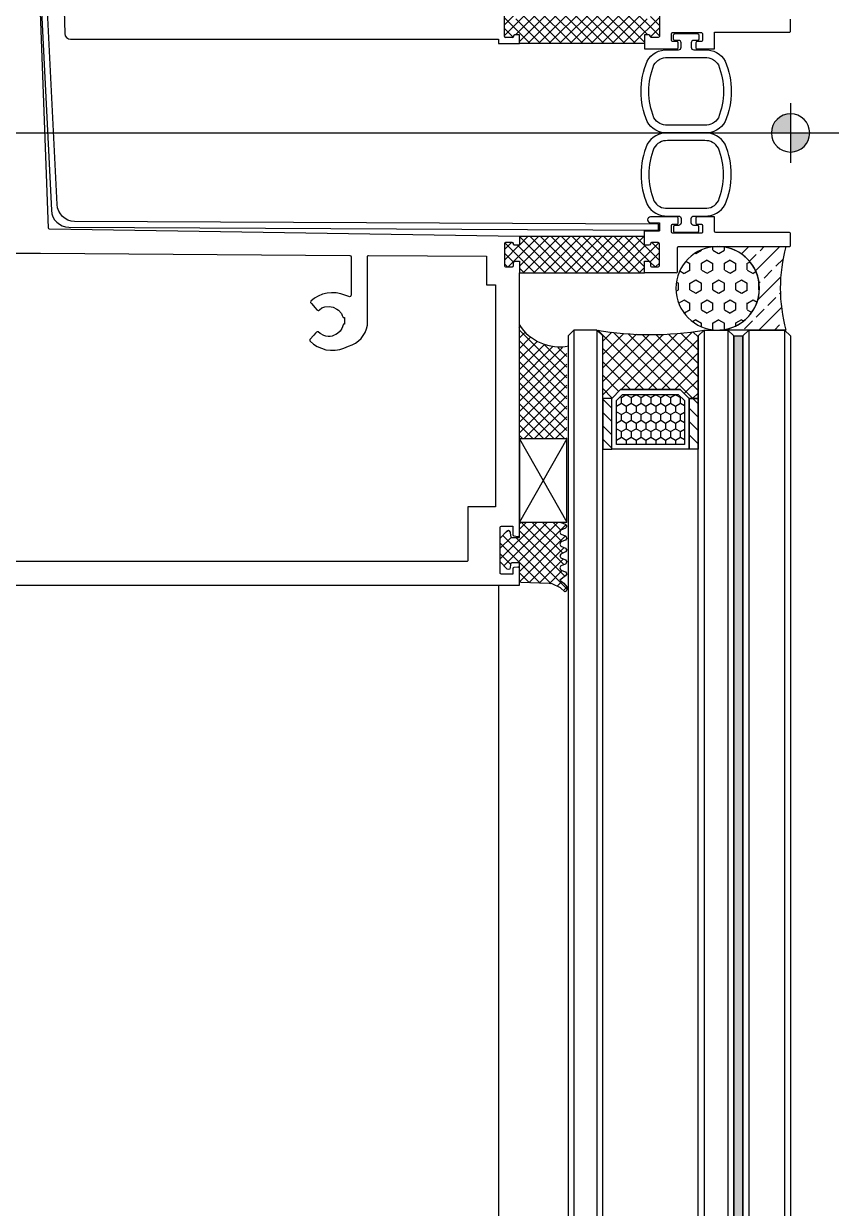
# Model space of a CAD drawing. Header units: millimetres. Extents: x 19684 to 58158, y -7929 to 13062.
# Drawn here: x 54948.5 to 55084.1, y 4698.8 to 4897.6 of the extents above; entities that cross this region are included whole.
import ezdxf

# ---------------------------------------------------------------- set-up
doc = ezdxf.new("R2010")
doc.units = ezdxf.units.MM
for name, color, linetype in [('01', 1, 'Continuous'), ('F-Alum', 4, 'Continuous'), ('F-dim', 1, 'Continuous'), ('F-Glass', 5, 'Continuous'), ('F-Misc', 1, 'Continuous'), ('F-seslants', 8, 'Continuous'), ('F-text', 7, 'Continuous'), ('F_MISC', 8, 'Continuous'), ('FIXINGS BOLTS', 1, 'Continuous'), ('GLAZING', 8, 'Continuous'), ('HAT', 155, 'Continuous'), ('PJ', 4, 'Continuous'), ('TC', 4, 'Continuous')]:
    doc.layers.add(name, color=color, linetype=linetype)

# ---------------------------------------------------------------- blocks, each defined once
blk = doc.blocks.new('*U11')
at = {"layer": 'HAT'}
h = blk.add_hatch(dxfattribs=at)
h.set_pattern_fill('ANSI33', color=256, scale=1.166666628937485)
h.set_pattern_definition([(45, (-100240.1432341858, -27818.98356637354), (-2.619241283940741, 2.619241283940741), []), (45, (-100237.5239917706, -27818.98356637354), (-2.619241283940741, 2.619241283940741), [1.852083273438259, -0.9260416367191295])])
edge = h.paths.add_edge_path()
edge.add_arc((6.999999773624912, 25.8588414987122), 26.7895442381215, 254.8530260690202, 285.14697393097975, ccw=False)
edge.add_line((0, 5.921188124257726e-16), (0, -11.07580181467913))
edge.add_arc((6.999999773624912, -11.44017964177985), 7.009477015557685, 2.979783772836811, 177.0202162271633, ccw=False)
edge.add_line((13.99999954724982, -11.07580181467913), (13.99999954724982, 0))
h = blk.add_hatch(dxfattribs=at)
h.set_pattern_fill('HEX', color=256, scale=1.166666628937485)
h.set_pattern_definition([(0, (-100240.1432341858, -27818.98356637354), (0, 1.924740937755226), [1.111249964062955, -2.222499928125909]), (120, (-100240.1432341858, -27818.98356637354), (-1.666874547799909, -0.9623704688776129), [1.111249964062954, -2.222499928125907]), (59.99999999999999, (-100239.0319842218, -27818.98356637354), (-1.666874547799909, 0.9623704688776135), [1.111249964062955, -2.222499928125909])])
edge = h.paths.add_edge_path()
edge.add_arc((6.999999773624912, -11.44017964177985), 7.009477015557685, 0, 360)
at = {"layer": '01'}
blk.add_lwpolyline([(13.99999954724982, 5.921188124257726e-16, -0.1329575385010826), (0, 5.921188124257726e-16), (0, -11.07580181467913, -0.9492999147649731), (13.99999954724982, -11.07580181467913)], format="xyb", close=True, dxfattribs=at)
blk.add_circle((6.999999773624912, -11.44017964177985), 7.009477015557685, dxfattribs=at)
blk = doc.blocks.new('A$C714F5CF6')
at = {"ltscale": 0.5}
h = blk.add_hatch(color=7, dxfattribs=at)
edge = h.paths.add_edge_path()
edge.add_line((0, 3.21222950972151), (0, 0))
edge.add_line((0, 0), (3.212229509372264, 0))
edge.add_ellipse((0, 0), major_axis=(-2.271389268935526, 2.271389268935526), ratio=0.9999999999934978, start_angle=225.0000000001863, end_angle=314.9999999998137)
edge = h.paths.add_edge_path()
edge.add_line((0, 0), (-3.212229509372264, 0))
edge.add_ellipse((0, 0), major_axis=(-2.271389268935526, 2.271389268935526), ratio=0.9999999999934978, start_angle=45.00000000018628, end_angle=134.9999999998137)
edge.add_line((0, -3.21222950972151), (0, 0))
at = {"color": 7, "ltscale": 0.5}
for p, q in [((0, 5.012234860099852), (0, -5.012234860099852)), ((5.012234859634191, 0), (-5.012234859634191, 0))]:
    blk.add_line(p, q, dxfattribs=at)
blk.add_circle((0, 0), 3.212229509400538, dxfattribs=at)
blk = doc.blocks.new('A$C57E61DF8')
at = {"layer": 'GLAZING'}
h = blk.add_hatch(dxfattribs=at)
h.set_pattern_fill('ANSI37', color=256, scale=10)
h.set_pattern_definition([(45, (33510.59369597723, 50850.56907076713), (-0.8838834764831844, 0.8838834764831844), []), (135, (33510.59369597723, 50850.56907076713), (-0.8838834764831844, -0.8838834764831843), [])])
h.paths.add_polyline_path([(0, -11.16902688858681), (-0.2901045945036458, -10.95144844270544), (-0.652735337644117, -10.1536608078095), (-0.9428399321477627, -10.0086085105504), (-1.305470675288234, -10.1536608078095), (-1.59557526979188, -10.95144844270544), (-1.958206012932351, -11.16902688858681), (-2.320836756065546, -10.95144844270544), (-2.610941350576468, -10.1536608078095), (-2.973572093709663, -10.0086085105504), (-3.336202836850134, -10.1536608078095), (-3.62630743135378, -10.95144844270544), (-3.988938174494251, -11.16902688858681), (-4.279042768997897, -10.95144844270544), (-5.004304255271563, -10.0086085105504), (-5.511987295663857, -10.66134384819452), (-6.164722633307974, -11.16902688858681), (-6.599879525070719, -11.16902688858681), (-6.889984119574365, -11.02397459133499), (-6.962510268203914, -10.80639614545362), (-6.309774930559797, -10.08113465917995), (-5.65703959291568, -8.703137835262169), (-5.584513444286131, -8.195454794869875), (-5.439461147034308, -3.481255134109233), (-5.149356552523386, -3.191150539598311), (-2.103258310184174, -3.191150539598311), (-2.103258310184174, -1.958206012939627), (-2.175784458813723, -1.740627567058254), (-3.191150539591035, -1.595575269799156), (-3.263676688220585, -1.377996823917783), (-3.191150539591035, -1.160418378036411), (-1.958206012932351, 0), (0, 0), (2.0307321615619, 0), (3.263676688227861, -1.160418378036411), (3.336202836850134, -1.377996823917783), (3.191150539598311, -1.595575269799156), (2.248310607443273, -1.740627567058254), (2.10325831019145, -1.958206012939627), (2.10325831019145, -3.191150539598311), (4.424095066256996, -3.191150539598311), (4.714199660767918, -3.481255134109233), (4.714199660767918, -10.0086085105504), (4.351568917634722, -10.95144844270544), (3.988938174494251, -11.16902688858681), (4.061464323123801, -11.16902688858681), (3.698833579990605, -10.95144844270544), (3.336202836850134, -10.1536608078095), (3.046098242346488, -10.0086085105504), (2.683467499206017, -10.1536608078095), (2.393362904702371, -10.95144844270544), (2.0307321615619, -11.16902688858681), (1.668101418428705, -10.95144844270544), (1.377996823917783, -10.1536608078095), (1.015366080784588, -10.0086085105504), (0.652735337644117, -10.1536608078095), (0.3626307431404712, -10.95144844270544)])
at = {"layer": 'GLAZING', "flags": 128}
blk.add_lwpolyline([(0, -11.16902688858681), (-0.2901045945036458, -10.95144844270544), (-0.652735337644117, -10.1536608078095), (-0.9428399321477627, -10.0086085105504), (-1.305470675288234, -10.1536608078095), (-1.59557526979188, -10.95144844270544), (-1.958206012932351, -11.16902688858681), (-2.320836756065546, -10.95144844270544), (-2.610941350576468, -10.1536608078095), (-2.973572093709663, -10.0086085105504), (-3.336202836850134, -10.1536608078095), (-3.62630743135378, -10.95144844270544), (-3.988938174494251, -11.16902688858681), (-4.279042768997897, -10.95144844270544), (-5.004304255271563, -10.0086085105504), (-5.511987295663857, -10.66134384819452), (-6.164722633307974, -11.16902688858681), (-6.599879525070719, -11.16902688858681), (-6.889984119574365, -11.02397459133499), (-6.962510268203914, -10.80639614545362), (-6.309774930559797, -10.08113465917995), (-5.65703959291568, -8.703137835262169), (-5.584513444286131, -8.195454794869875), (-5.439461147034308, -3.481255134109233), (-5.149356552523386, -3.191150539598311), (-2.103258310184174, -3.191150539598311), (-2.103258310184174, -1.958206012939627), (-2.175784458813723, -1.740627567058254), (-3.191150539591035, -1.595575269799156), (-3.263676688220585, -1.377996823917783), (-3.191150539591035, -1.160418378036411), (-1.958206012932351, 0), (0, 0), (2.0307321615619, 0), (3.263676688227861, -1.160418378036411), (3.336202836850134, -1.377996823917783), (3.191150539598311, -1.595575269799156), (2.248310607443273, -1.740627567058254), (2.10325831019145, -1.958206012939627), (2.10325831019145, -3.191150539598311), (4.424095066256996, -3.191150539598311), (4.714199660767918, -3.481255134109233), (4.714199660767918, -10.0086085105504), (4.351568917634722, -10.95144844270544), (3.988938174494251, -11.16902688858681), (4.061464323123801, -11.16902688858681), (3.698833579990605, -10.95144844270544), (3.336202836850134, -10.1536608078095), (3.046098242346488, -10.0086085105504), (2.683467499206017, -10.1536608078095), (2.393362904702371, -10.95144844270544), (2.0307321615619, -11.16902688858681), (1.668101418428705, -10.95144844270544), (1.377996823917783, -10.1536608078095), (1.015366080784588, -10.0086085105504), (0.652735337644117, -10.1536608078095), (0.3626307431404712, -10.95144844270544)], close=True, dxfattribs=at)
blk = doc.blocks.new('*U12')
at = {"layer": 'F-Misc'}
blk.add_lwpolyline([(0, -13.95199257897206), (0, 0), (-7.999999999992681, 0), (-7.999999999992681, -13.95199257897206)], close=True, dxfattribs=at)
for points in [[(0, -13.95199257897206), (-7.999999999992681, 0)], [(-7.999999999992681, -13.95199257897206), (0, 0)]]:
    blk.add_lwpolyline(points, dxfattribs=at)
blk = doc.blocks.new('A$C094F658A')
at = {"layer": 'F-seslants'}
h = blk.add_hatch(dxfattribs=at)
h.set_pattern_fill('ANSI37', color=256, scale=9.999999999999998, angle=-90.0000000000051)
h.set_pattern_definition([(314.9999999999949, (50812.71738539773, -33421.31315027686), (0.883883476483263, 0.8838834764831061), []), (44.9999999999949, (50812.71738539773, -33421.31315027686), (-0.8838834764831055, 0.8838834764832629), [])])
edge = h.paths.add_edge_path()
edge.add_ellipse((-38.73313382083143, -27.86728219385259), major_axis=(0.4232831623528867, 8.135796997208633), ratio=0.9999999999998387, start_angle=125.9727051797177, end_angle=191.3846610702607, ccw=False)
edge.add_line((-45.56604566385795, -32.30368582303345), (-45.56604566386522, -51.23925482275081))
edge.add_line((-45.56604566385795, -51.23925482275081), (-37.54212365103012, -51.23925482275081))
edge.add_line((-37.54212365103012, -51.23925482275081), (-37.54212365102285, -35.92655363678932))
at = {"layer": 'FIXINGS BOLTS', "ltscale": 250}
h = blk.add_hatch(dxfattribs=at)
h.set_pattern_fill('ANSI37', color=256, scale=10, angle=90)
h.set_pattern_definition([(135, (10125.87243867123, -19199.31143374362), (-0.8838834764831844, -0.8838834764831843), []), (225, (10125.87243867123, -19199.31143374362), (0.8838834764831843, -0.8838834764831844), [])])
edge = h.paths.add_edge_path()
edge.add_line((-45.52000144852536, 19.12039165710303), (-45.52000144852536, 21.0703915677077))
edge.add_line((-45.52000144852536, 21.0703915677077), (-24.52000144852536, 21.0703915677077))
edge.add_line((-24.52000144852536, 21.0703915677077), (-24.52000144852536, 19.12039165710303))
edge.add_line((-24.52000144852536, 19.12039165710303), (-23.7699514402284, 19.12039156769606))
edge.add_arc((-23.7699514402284, 19.37034155939909), 0.2499499917030334, 270, 360)
edge.add_line((-23.52000144852536, 19.37034155939909), (-23.52000144852536, 19.87039156769606))
edge.add_arc((-23.32000144851372, 19.87039156769606), 0.2000000000116415, 90, 180, ccw=False)
edge.add_line((-23.32000144851372, 20.0703915677077), (-22.220001448537, 20.0703915676786))
edge.add_arc((-22.22000144852245, 19.87039156768151), 0.1999999999970896, 4.168782652413938e-09, 90.00000000416878, ccw=False)
edge.add_line((-22.02000144852536, 19.87039156769606), (-22.02000144852536, 16.19350705149554))
edge.add_arc((-22.2200014485079, 16.19350705152465), 0.1999999999825377, 269.9999999916624, 359.9999999916624, ccw=False)
edge.add_line((-22.220001448537, 15.99350705154211), (-23.32000144851372, 15.99350705154211))
edge.add_arc((-23.32000144852827, 16.1935070515392), 0.1999999999970896, 180.0000000041688, 270.0000000041688, ccw=False)
edge.add_line((-23.52000144852536, 16.19350705152465), (-23.52000144852536, 16.19355705982161))
edge.add_arc((-23.7699514402284, 16.19355705982161), 0.2499499917030334, 0, 90)
edge.add_line((-23.7699514402284, 16.44350705152465), (-24.52000151689026, 16.44350705152465))
edge.add_line((-24.52000151689026, 16.44350705152465), (-24.52000144852536, 14.99350691842119))
edge.add_line((-24.52000144852536, 14.99350691842119), (-45.52000144852536, 14.99350705154211))
edge.add_line((-45.52000144852536, 14.99350705154211), (-45.52000138016047, 16.44350705155375))
edge.add_line((-45.52000138016047, 16.44350705155375), (-46.27005145682233, 16.44350705155375))
edge.add_arc((-46.27005145682233, 16.19355705985072), 0.2499499917030334, 90, 180)
edge.add_line((-46.52000144852536, 16.19355705985072), (-46.52000144852536, 16.19350705155375))
edge.add_arc((-46.720001448537, 16.19350705155375), 0.2000000000116415, -90, 0, ccw=False)
edge.add_line((-46.720001448537, 15.99350705154211), (-47.82000144851372, 15.99350705154211))
edge.add_arc((-47.82000144851372, 16.19350705155375), 0.2000000000116415, 180, 270, ccw=False)
edge.add_line((-48.02000144852536, 16.19350705155375), (-48.02000144852536, 19.87039156769606))
edge.add_arc((-47.82000144851372, 19.87039156769606), 0.2000000000116415, 90, 180, ccw=False)
edge.add_line((-47.82000144851372, 20.0703915677077), (-46.720001448537, 20.0703915677077))
edge.add_arc((-46.720001448537, 19.87039156769606), 0.2000000000116415, 0, 90, ccw=False)
edge.add_line((-46.52000144852536, 19.87039156769606), (-46.52000144852536, 19.37034155939909))
edge.add_arc((-46.27005145682233, 19.37034155939909), 0.2499499917030334, 180, 270)
edge.add_line((-46.27005145682233, 19.12039156769606), (-45.52000144852536, 19.12039165710303))
h = blk.add_hatch(dxfattribs=at)
h.set_pattern_fill('ANSI37', color=256, scale=10, angle=90)
h.set_pattern_definition([(135, (10125.87244011974, -19237.01610469911), (-0.8838834764831844, -0.8838834764831843), []), (225, (10125.87244011974, -19237.01610469911), (0.8838834764831843, -0.8838834764831844), [])])
edge = h.paths.add_edge_path()
edge.add_line((-45.52000000001863, -21.53763210526813), (-45.52000000001863, -23.4876320158728))
edge.add_line((-45.52000000001863, -23.4876320158728), (-24.52000000001863, -23.4876320158728))
edge.add_line((-24.52000000001863, -23.4876320158728), (-24.52000000001863, -21.53763210526813))
edge.add_line((-24.52000000001863, -21.53763210526813), (-23.76994999172166, -21.53763201586116))
edge.add_arc((-23.76994999172166, -21.7875820075642), 0.2499499917030334, 0, 90, ccw=False)
edge.add_line((-23.52000000001863, -21.7875820075642), (-23.52000000001863, -22.28763201586116))
edge.add_arc((-23.32000000000698, -22.28763201586116), 0.2000000000116415, 180, 270)
edge.add_line((-23.32000000000698, -22.4876320158728), (-22.22000000003027, -22.4876320158437))
edge.add_arc((-22.22000000001572, -22.28763201584661), 0.1999999999970896, 269.9999999958312, 359.9999999958312)
edge.add_line((-22.02000000001863, -22.28763201586116), (-22.02000000001863, -18.61074749966065))
edge.add_arc((-22.22000000000116, -18.61074749968975), 0.1999999999825377, 8.337633264903693e-09, 90.00000000833764)
edge.add_line((-22.22000000003027, -18.41074749970721), (-23.32000000000698, -18.41074749970721))
edge.add_arc((-23.32000000002154, -18.6107474997043), 0.1999999999970896, 89.99999999583119, 179.9999999958312)
edge.add_line((-23.52000000001863, -18.61074749968975), (-23.52000000001863, -18.61079750798672))
edge.add_arc((-23.76994999172166, -18.61079750798672), 0.2499499917030334, -90, 0, ccw=False)
edge.add_line((-23.76994999172166, -18.86074749968975), (-24.52000006838352, -18.86074749968975))
edge.add_line((-24.52000006838352, -18.86074749968975), (-24.52000000001863, -17.41074736658629))
edge.add_line((-24.52000000001863, -17.41074736658629), (-45.52000000001863, -17.41074749970721))
edge.add_line((-45.52000000001863, -17.41074749970721), (-45.51999993165373, -18.86074749971885))
edge.add_line((-45.51999993165373, -18.86074749971885), (-46.27005000831559, -18.86074749971885))
edge.add_arc((-46.27005000831559, -18.61079750801582), 0.2499499917030334, 180, 270, ccw=False)
edge.add_line((-46.52000000001863, -18.61079750801582), (-46.52000000001863, -18.61074749971885))
edge.add_arc((-46.72000000003027, -18.61074749971885), 0.2000000000116415, 0, 90)
edge.add_line((-46.72000000003027, -18.41074749970721), (-47.82000000000698, -18.41074749970721))
edge.add_arc((-47.82000000000698, -18.61074749971885), 0.2000000000116415, 90, 180)
edge.add_line((-48.02000000001863, -18.61074749971885), (-48.02000000001863, -22.28763201586116))
edge.add_arc((-47.82000000000698, -22.28763201586116), 0.2000000000116415, 180, 270)
edge.add_line((-47.82000000000698, -22.4876320158728), (-46.72000000003027, -22.4876320158728))
edge.add_arc((-46.72000000003027, -22.28763201586116), 0.2000000000116415, 270, 360)
edge.add_line((-46.52000000001863, -22.28763201586116), (-46.52000000001863, -21.7875820075642))
edge.add_arc((-46.27005000831559, -21.7875820075642), 0.2499499917030334, 90, 180, ccw=False)
edge.add_line((-46.27005000831559, -21.53763201586116), (-45.52000000001863, -21.53763210526813))
at = {"layer": 'F-Alum'}
for p, q in [((-48.02000144852536, 16.19345977360354), (-48.02000144852536, 19.87034428974584)), ((-46.720001448537, 15.99345977359189), (-47.82000144851372, 15.99345977359189)), ((-46.52000144852536, 16.1935097819005), (-46.52000144852536, 16.19345977360354)), ((-45.52000138016047, 16.44345977360354), (-46.27005145682233, 16.44345977360354)), ((-45.52000144852536, 14.99345977359189), (-45.52000138016047, 16.44345977360354)), ((-49.02000207458423, 15.70394319295883), (-49.02000207458423, 14.99345977359189)), ((-49.02000207458423, 14.99345977359189), (-45.52000144852536, 14.99345977359189)), ((-45.52000000001863, -23.48758473792259), (-45.52000000001863, -23.4876320158728))]:
    blk.add_line(p, q, dxfattribs=at)
for points in [[(-122.3518114981853, 36.09626741545799), (-121.8269644337415, 16.67692603162141, 0.4063214186775127), (-120.8273294638639, 15.70394319295883), (-49.02000207458423, 15.70394319295883)], [(-45.52000000001863, -17.410700221757), (-124.3623960454424, -16.16266126788105, -0.4016898393842003), (-124.5606982898607, -15.969680695649), (-126.3241149308742, 32.28769357310375, -0.42452401445412)], [(-260, -75.90734638672438), (-81.00106320224586, -75.90734638672438), (-58.53712185880431, -75.90734638672438), (-45.52000000001863, -75.90735581787885), (-45.52000000001863, -73.05097848150763, 0.450164734218634), (-45.74417420946702, -72.85244483801944), (-46.41745443171385, -72.93442599158152, 0.3791536594479651), (-46.59328022225236, -73.13295963506971), (-46.59328022225236, -74.02911542897345), (-48.53984066674457, -74.02911542897345, -0.4142135623732304), (-48.73984066673438, -73.82911542897637), (-48.73984066673438, -66.17951376218116, -0.4142135623740629), (-48.53984066673729, -65.97951376218407), (-46.59328022225236, -65.97951376219862), (-46.59328022225236, -67.41608496606932, 0.3730590152080993), (-46.42168876064534, -67.61405707255471), (-45.74840853842034, -67.71067122384557, 0.4566016302625909), (-45.52000000001863, -67.51269911736017), (-45.52000000001863, -23.48758473792259)], [(-19.06986063677687, 14.08018704081042, 0.4078092457128104), (-18.87424335152537, 14.28013905855914), (-18.87424353866299, 15.1302348835743, 0.4142131310055491), (-19.07424328817069, 15.33023483958095), (-19.79924444950666, 15.33023574762046, -0.4142132599783953), (-19.99924419903618, 15.5302357916662), (-19.99924395690687, 16.63023579164292, -0.414213562373095), (-19.79924391289023, 16.83023574762046), (-14.94924391286986, 16.83023468006286, -0.4142135624210443), (-14.74924395689231, 16.63023463603167), (-14.74924419902163, 15.5302346360404, -0.4142135623251458), (-14.94924424305282, 15.3302346800192), (-15.67424424307319, 15.33023483959551, 0.4142135623784227), (-15.87424428708982, 15.13023488364706), (-15.8742444742129, 14.28018760550185, 0.4142135623677672), (-15.67424451824991, 14.08018756149977), (-12.74924451821789, 14.08018691760662), (-12.74924389544685, 16.90933553615469), (-0.1999968241143506, 16.90933314377617, 0.415872222081454), (0, 17.1104650497291), (0, 19.08131642671651, 0.4125568397733197)], [(-22.02000144852536, 19.87039156769606), (-22.02000144852536, 16.19350705149554, -0.414213562373095), (-22.220001448537, 15.99350705154211), (-23.32000144851372, 15.99350705154211, -0.414213562373095), (-23.52000144852536, 16.19350705152465), (-23.52000144852536, 16.19355705982161, 0.414213562373095), (-23.7699514402284, 16.44350705152465), (-24.52000151689026, 16.44350705152465), (-24.52000144852627, 14.08018716705556), (-19.06985083733434, 14.08018725584407)], [(-19.17879834374435, -23.48763237048843), (-19.17879834374435, -23.48763237048843, 0.414213562373095), (-18.97879829972771, -23.28763241453998), (-18.97879710081634, -19.27302050302387, -0.4142135435290322), (-18.77879706963449, -19.07302054701722), (-0.2000053677038522, -19.07302417195751, 0.4158733103919512), (-8.543735020793974e-06, -18.87189152778592), (-1.174729550257325e-05, -16.90104014129611, 0.4125557666291718), (-0.200008513420471, -16.70217278547352), (-12.54924370399112, -16.70217046549078, -0.4142134588932475), (-12.74924367736548, -16.50217050951323), (-12.74924421051128, -14.08018691762118), (-15.67424421053602, -14.08018756151432, 0.4142135623411288), (-15.87424416650629, -14.28018760553095), (-15.87424397936866, -15.13023488366161, 0.4142135623677674), (-15.67424393539568, -15.33023483961006), (-14.94924393532438, -15.33023468003375, -0.4142135623571119), (-14.74924389131502, -15.53023463599675), (-14.74924364917115, -16.63023463607533, -0.414213562377289), (-14.94924360514869, -16.83023468009196), (-19.79924360516179, -16.83023574764957, -0.4139388934349331), (-19.99924356119027, -16.63042336553917), (-19.99924331900274, -15.5302346360404, -0.4132564438696228), (-19.7998970562885, -15.33023574846447), (-19.0742429804568, -15.33023483961006, 0.414213131058826), (-18.87424323094911, -15.13023488364706), (-18.87424304381148, -14.28018760544364, 0.414213562426372), (-19.07424299975264, -14.08018756149977), (-21.99924299980648, -14.08018691762118), (-21.99924299980648, -14.08018691762118), (-21.99924299980648, -14.08018691762118), (-23.49924299980648, -14.08018691762118, 0.414213562373095), (-23.99924299980648, -14.58018691762118), (-23.99924299980648, -14.58018702769186, 0.4142134978983706), (-23.49924310986989, -15.08018702769186), (-21.99924321993331, -15.08018735787482), (-21.9992432416102, -16.41074741187185)], [(-45.52000000001863, -17.410700221757), (-45.52000000001863, -17.410700221757), (-45.52000000001863, -17.410700221757), (-45.51999993165373, -18.86070022176864), (-46.27005000831559, -18.86070022176864, -0.4142135623773572), (-46.52000000001681, -18.61075023006561), (-46.52000000001863, -18.61070022176864, 0.4142135623730951), (-46.72000000003027, -18.41070022176427), (-47.82000000000698, -18.410700221757, 0.4142135623709639), (-48.02000000001135, -18.61070022176864), (-48.02000000001863, -22.28758473791095, 0.414213562373095), (-47.82000000000698, -22.48758473791531), (-46.72000000000116, -22.48758473792259, 0.4142135623752261), (-46.5200000000259, -22.28758473791095), (-46.52000000001863, -21.78753472961398, -0.4142135623752261), (-46.27005000831741, -21.53758473791095), (-45.52000000001863, -21.53758482731791), (-45.52000000001863, -23.48758473792259)], [(-19.17879833798816, -23.48763237048843), (-24.52000000001863, -23.4876320158728), (-24.52000000001863, -23.4876320158728), (-24.52000000001863, -23.4876320158728), (-24.52000000001863, -21.53763210526813), (-23.76994999172166, -21.53763201586116, -0.414213562373095), (-23.52000000001863, -21.7875820075642), (-23.52000000001863, -22.28763201586116, 0.414213562373095), (-23.32000000000698, -22.4876320158728), (-22.22000000003027, -22.4876320158437, 0.414213562373095), (-22.02000000001863, -22.28763201586116), (-22.02000000001863, -18.61074749966065, 0.414213562373095), (-22.22000000003027, -18.41074749970721), (-23.32000000000698, -18.41074749970721, 0.414213562373095), (-23.52000000001863, -18.61074749968975), (-23.52000000001863, -18.61079750798672, -0.414213562373095), (-23.76994999172166, -18.86074749968975), (-24.52000006838352, -18.86074749968975), (-24.52000000001954, -16.41074735028087), (-21.99924324160929, -16.41074739134638)], [(-166.9405706665129, -20.18613647366874), (-125.8902292310086, -20.18613647366874), (-73.95506226091675, -20.57228220147954, -0.4117544689792503), (-73.75674287384754, -20.77227514021797), (-73.75674287384027, -27.19417035886727, -0.5174655677546676), (-74.15658890915074, -27.47706745893811), (-75.50740701297036, -27.00030812817567), (-76.25458628130582, -26.84300722958869), (-77.04109077429894, -26.84300722958869), (-77.7882700426344, -26.8823324542318), (-78.53544931096985, -27.07895857747644), (-79.28262857930531, -27.39356037466496), (-79.91183217368962, -27.74748739651113), (-80.53916313833179, -28.24935216821905), (-80.57829124406271, -28.44499269686639), (-80.42306009413005, -28.65196756343357), (-79.79385649973847, -29.35982160712592), (-79.51857992719306, -29.7137486289721), (-79.29835866916255, -29.8238592580019), (-79.20397813000454, -29.79239907827287), (-79.08600245603157, -29.67442340429989), (-78.67308759726438, -29.37948421947658), (-78.1421970644733, -29.20252070852439), (-77.43434302078822, -29.12387025923817), (-77.08041599894204, -29.16319548388128), (-76.76581420175353, -29.24184593318205), (-76.13661060736194, -29.55644773037056), (-75.86133403481654, -29.75307385361521), (-75.38943133902649, -30.30362699870602), (-75.23213044042495, -30.61822879590909), (-75.09940780723991, -30.97215581775527), (-74.83887819393567, -30.97215581775527), (-74.83887819393567, -32.0732621079369), (-75.03058866409265, -32.0732621079369), (-75.31078088972572, -32.82044137627236), (-75.6057200745854, -33.29234407204785), (-76.01863493341807, -33.64627109389403), (-76.33323673060659, -33.84289721713867), (-76.608513303152, -33.9608728910971), (-76.96244032499817, -34.09851117737708), (-77.27704212218669, -34.13783640202018), (-77.63096914403286, -34.13783640202018), (-77.98489616587904, -34.09851117737708), (-78.33882318772521, -34.0001981157402), (-78.96802678210952, -33.68559631855169), (-79.298358669148, -33.40245470107766), (-79.36127902860608, -33.37099452136317), (-79.43992947789957, -33.37099452136317), (-79.55790515183617, -33.41031974600628), (-79.75453127509536, -33.60694586925092), (-80.02980784764077, -33.9608728910971), (-80.65901144202508, -34.64906432246789), (-80.69833666667546, -34.76703999639722), (-80.69833666667546, -34.88501567035564), (-80.61968621732376, -34.96366611970006), (-80.06913307228388, -35.43556881544646), (-79.43992947789957, -35.82882106193574), (-78.7320754342145, -36.14342285913881), (-77.98489616587904, -36.37937420702656), (-77.19839167288592, -36.45802465631277), (-76.45121240455046, -36.45802465631277), (-75.6647079115719, -36.34004898238345), (-74.95685386787954, -36.10409763448115), (-74.17096781542205, -35.78049749523052, 0.2877505058483109), (-71.01723783196212, -32.28340835031122), (-71.01723783196212, -20.7748229787685, -0.4221499960378148), (-70.811834399683, -20.57489598478423), (-51.02000000001226, -20.70404721915838), (-51.02000000001226, -20.70404721915838), (-51.02000000001226, -20.70404721915838), (-51.02000000001226, -20.70404721915838), (-51.02000000001226, -20.70404721915838), (-51.02000000001226, -25.48758473792259), (-49.52000062607112, -25.48758473792259), (-49.52000062607112, -62.75772218569182), (-54.15391379179346, -62.75772218569182), (-54.15391379179346, -71.70734638671274, -0.414213562373116), (-54.35391379179782, -71.90734638672438), (-168.9269166139129, -71.90734638672438, -0.5174655677545603)]]:
    blk.add_lwpolyline(points, format="xyb", dxfattribs=at)
blk.add_lwpolyline([(-22.14097053111618, -15.30944069378893), (-120.1692248193212, -14.85379651736002, -0.3947737461884566), (-123.1080690577219, -11.99700754601508), (-125.2822050573886, 31.67285528860521), (-126.2810738386397, 31.62530365516432), (-124.0624622021205, -12.97881363029592, 0.3947737461884738), (-121.1236179637199, -15.83560260164086), (-22.16022456623614, -16.30925531766843)], format="xyb", close=True, dxfattribs=at)
for centre, radius, start, end in [((-47.82000144851372, 16.19345977360354), 0.2000000000043656, 179.9999999995831, 269.9999999987493), ((-46.720001448537, 16.19345977360354), 0.2000000000061846, 270, 0), ((-46.27005145682233, 16.1935097819005), 0.2499499917012145, 90, 180.0000000008338)]:
    blk.add_arc(centre, radius, start, end, dxfattribs=at)
at = {"layer": 'F-seslants'}
for points in [[(-14.43066123504468, 0), (-20.60561873500046, 0, -0.2836269184682734), (-24.06174911027119, 1.912521249993006, -0.202311502822264), (-24.06174911027119, 12.03314931450586, -0.2836269184692514), (-20.60561873500046, 13.94567056452797), (-18.79301248500633, 13.94567056449887, 0.4142135623730951), (-18.36805498499234, 14.37062806451286), (-18.36805498499234, 15.0955855645152, 0.414213562373095), (-18.79301248500633, 15.52054306450009), (-19.43044873499821, 15.52054306450009, -0.414213562373095), (-19.64292748503431, 15.73302181450708), (-19.64292748503431, 16.44550056451408, -0.414213562373095), (-19.43044873499821, 16.65797931452107), (-15.60583123498873, 16.65797931452107, -0.414213562373095), (-15.39335248501084, 16.44550056451408), (-15.39335248501084, 15.73302181450708, -0.4142135623730951), (-15.60583123498873, 15.52054306450009), (-16.24326748503881, 15.52054306450009, 0.414213562373095), (-16.66822498499459, 15.0955855645152), (-16.66822498499459, 14.37062806451286, 0.414213562373095), (-16.24326748503881, 13.94567056452797), (-14.43066123504468, 13.94567056452797, -0.2836269184692515), (-10.97453085977395, 12.03314931450586, -0.2023115028222638), (-10.97453085977395, 1.912521249993006, -0.2836269184682734)], [(-14.43066123504468, 0), (-20.60561873500046, 0, 0.2836269184682734), (-24.06174911027119, -1.912521249993006, 0.202311502822264), (-24.06174911027119, -12.03314931449131, 0.2836269184692514), (-20.60561873500046, -13.94567056451342), (-18.79301248500633, -13.94567056448432, -0.4142135623730951), (-18.36805498499234, -14.37062806449831), (-18.36805498499234, -15.09558556450065, -0.414213562373095), (-18.79301248500633, -15.52054306448554), (-19.43044873499821, -15.52054306448554, 0.414213562373095), (-19.64292748503431, -15.73302181449253), (-19.64292748503431, -16.44550056449953, 0.414213562373095), (-19.43044873499821, -16.65797931450652), (-15.60583123498873, -16.65797931450652, 0.414213562373095), (-15.39335248501084, -16.44550056449953), (-15.39335248501084, -15.73302181449253, 0.4142135623730951), (-15.60583123498873, -15.52054306448554), (-16.24326748503881, -15.52054306448554, -0.414213562373095), (-16.66822498499459, -15.09558556450065), (-16.66822498499459, -14.37062806449831, -0.414213562373095), (-16.24326748503881, -13.94567056451342), (-14.43066123504468, -13.94567056451342, 0.2836269184692515), (-10.97453085977395, -12.03314931449131, 0.2023115028222638), (-10.97453085977395, -1.912521249993006, 0.2836269184682734)]]:
    blk.add_lwpolyline(points, format="xyb", close=True, dxfattribs=at)
for points in [[(-14.39665347429036, 12.64567056451051, -0.286029320685706), (-12.11019158670024, 11.40043836842233, -0.1941051306343629), (-12.11019162372031, 2.545232128497446, -0.286029312221141), (-14.39665347429036, 1.299999999988358), (-20.63962649575478, 1.299999999988358, -0.2860293169618428), (-22.92608836663931, 2.545232166623464, -0.194105128041888), (-22.92608839812965, 11.40043834176322, -0.2860293240349726), (-20.63962649575478, 12.64567056451051), (-14.10886133000531, 12.64567056451051)], [(-14.39665347429036, -12.64567056449596, 0.286029320685706), (-12.11019158670024, -11.40043836840778, 0.1941051306343629), (-12.11019162372031, -2.545232128497446, 0.286029312221141), (-14.39665347429036, -1.299999999988358), (-20.63962649575478, -1.299999999988358, 0.2860293169618428), (-22.92608836663931, -2.545232166623464, 0.194105128041888), (-22.92608839812965, -11.40043834174867, 0.2860293240349726), (-20.63962649575478, -12.64567056449596), (-14.10886133000531, -12.64567056449596)]]:
    blk.add_lwpolyline(points, format="xyb", dxfattribs=at)
blk.add_ellipse((-38.73313382083143, -27.73463754507247, -0.0001181830112270046), major_axis=(0.4232831623528872, 8.135796997208633), ratio=0.9999999999998387, start_param=2.198233407857089, end_param=3.382680784960975, dxfattribs=at)
at = {"layer": 'FIXINGS BOLTS', "ltscale": 250}
blk.add_lwpolyline([(-22.02000144852536, 19.87039156769606), (-22.02000144852536, 16.19350705149554, -0.414213562373095), (-22.220001448537, 15.99350705154211), (-23.32000144851372, 15.99350705154211, -0.414213562373095), (-23.52000144852536, 16.19350705152465), (-23.52000144852536, 16.19355705982161, 0.414213562373095), (-23.7699514402284, 16.44350705152465), (-24.52000151689026, 16.44350705152465), (-24.52000144852536, 14.99350691842119), (-45.52000144852536, 14.99350705154211), (-45.52000138016047, 16.44350705155375), (-46.27005145682233, 16.44350705155375, 0.414213562373095), (-46.52000144852536, 16.19355705985072), (-46.52000144852536, 16.19350705155375, -0.414213562373095), (-46.720001448537, 15.99350705154211), (-47.82000144851372, 15.99350705154211, -0.414213562373095), (-48.02000144852536, 16.19350705155375), (-48.02000144852536, 19.87039156769606, -0.414213562373095)], format="xyb", dxfattribs=at)
blk.add_lwpolyline([(-45.52000000001863, -21.53763210526813), (-45.52000000001863, -23.4876320158728), (-24.52000000001863, -23.4876320158728), (-24.52000000001863, -23.4876320158728), (-24.52000000001863, -23.4876320158728), (-24.52000000001863, -21.53763210526813), (-23.76994999172166, -21.53763201586116, -0.414213562373095), (-23.52000000001863, -21.7875820075642), (-23.52000000001863, -22.28763201586116, 0.414213562373095), (-23.32000000000698, -22.4876320158728), (-22.22000000003027, -22.4876320158437, 0.414213562373095), (-22.02000000001863, -22.28763201586116), (-22.02000000001863, -18.61074749966065, 0.414213562373095), (-22.22000000003027, -18.41074749970721), (-23.32000000000698, -18.41074749970721, 0.414213562373095), (-23.52000000001863, -18.61074749968975), (-23.52000000001863, -18.61079750798672, -0.414213562373095), (-23.76994999172166, -18.86074749968975), (-24.52000006838352, -18.86074749968975), (-24.52000000001863, -17.41074736658629), (-45.52000000001863, -17.41074749970721), (-45.51999993165373, -18.86074749971885), (-46.27005000831559, -18.86074749971885, -0.414213562373095), (-46.52000000001863, -18.61079750801582), (-46.52000000001863, -18.61074749971885, 0.414213562373095), (-46.72000000003027, -18.41074749970721), (-47.82000000000698, -18.41074749970721, 0.414213562373095), (-48.02000000001863, -18.61074749971885), (-48.02000000001863, -22.28763201586116, 0.414213562373095), (-47.82000000000698, -22.4876320158728), (-46.72000000003027, -22.4876320158728, 0.414213562373095), (-46.52000000001863, -22.28763201586116), (-46.52000000001863, -21.7875820075642, -0.414213562373095), (-46.27005000831559, -21.53763201586116)], format="xyb", close=True, dxfattribs=at)
at = {"layer": 'F_MISC', "xscale": -1}
blk.add_blockref('A$C714F5CF6', (0, 0), dxfattribs=at)
at = {"layer": 'F_MISC'}
for name, p, rotation in [('*U12', (-45.52000000001863, -65.30733570101438), 180.0000000000431), ('A$C57E61DF8', (-48.71115053961694, -70.02152708284848), 90)]:
    blk.add_blockref(name, p, dxfattribs=dict(at, rotation=rotation))
blk = doc.blocks.new('*U175')
at = {"linetype": 'Continuous'}
blk.add_hatch(color=4, dxfattribs=at).paths.add_polyline_path([(0.2230624387959921, 17.52000000138151), (730.6102577797332, 17.52000008635049), (730.6102577797332, 16.0000000863489), (0.2230624387959637, 16.00000000137992)])
at = {"layer": 'TC'}
h = blk.add_hatch(dxfattribs=at)
h.set_pattern_fill('ANSI37', color=256, scale=0.5, style=0)
h.set_pattern_definition([(45, (0, 4.000000008940781), (-1.122532015133644, 1.122532015133644), []), (135, (0, 4.000000008940781), (-1.122532015133644, -1.122532015133644), [])])
edge = h.paths.add_edge_path()
edge.add_line((9.223057821582643, 4.000000003515872), (9.223057821582643, -2.999999998384396))
edge.add_line((9.223057821582643, -2.999999998384396), (10.72305782158264, -4.499999998384396))
edge.add_line((10.72305782158264, -4.499999998384396), (10.72305782158264, -5.999999995153189))
edge.add_line((10.72305782158264, -5.999999995153189), (0.2230624387957505, -5.999999995153189))
edge.add_line((0.2230624387957505, -5.999999995153189), (-0.7769375612042495, -6.999999995153189))
edge.add_arc((-52.51620980734808, 2.000000003114163), 52.51620980734807, 350.1321876643763, 369.8678123356237)
edge.add_line((-0.7769375612042495, 11.00000000138152), (0.2230624387957505, 10.00000000138152))
edge.add_line((0.2230624387957505, 10.00000000138152), (10.72305782158264, 10.00000000138152))
edge.add_line((10.72305782158264, 10.00000000138152), (10.72305782158264, 8.500000004612723))
edge.add_line((10.72305782158264, 8.500000004612723), (9.223057821582643, 7.000000004612723))
edge.add_line((9.223057821582643, 7.000000004612723), (9.223057821582643, 4.000000003515872))
h = blk.add_hatch(dxfattribs=at)
h.set_pattern_fill('ANSI31', color=256, scale=0.5, style=0)
h.set_pattern_definition([(45, (0, 4.000000008940781), (-1.122532015133644, 1.122532015133644), [])])
h.paths.add_polyline_path([(19.22305782158264, 8.500000001381515), (10.72305782158264, 8.500000013268838), (10.72305782158264, 10.00000001650005), (19.22305782158264, 10.00000000461272)])
h = blk.add_hatch(dxfattribs=at)
h.set_pattern_fill('ANSI31', color=256, scale=0.5, style=0)
h.set_pattern_definition([(45, (0, 4.000000006228326), (-1.122532015133644, 1.122532015133644), [])])
h.paths.add_polyline_path([(19.22305782158264, 8.500000010037631), (10.72305782158264, 8.500000021924954), (10.72305782158264, 10.00000002515616), (19.22305782158264, 10.00000001326884)])
h = blk.add_hatch(dxfattribs=at)
h.set_pattern_fill('HONEY', color=256, scale=0.3, style=0)
h.set_pattern_definition([(0, (0, 4.000000008940781), (1.42875, 0.8248889999999999), [0.9524999999999999, -1.905]), (120, (0, 4.000000008940781), (-1.428749829302342, 0.8248892956570172), [0.9524999999999986, -1.904999999999997]), (59.99999999999999, (0, 4.000000008940781), (1.706976584081587e-07, 1.649778295657017), [-1.905, 0.9524999999999999])])
h.paths.add_polyline_path([(10.02305782158533, 6.668629163378903), (11.05442867148713, 7.70000001328048), (18.42305782158701, 7.70000001328048), (18.42305782158701, -3.699999998396038), (11.05442867148713, -3.699999998396038), (10.02305782158533, -2.66862914849446)])
h = blk.add_hatch(dxfattribs=at)
h.set_pattern_fill('ANSI31', color=256, scale=0.5, style=0)
h.set_pattern_definition([(45, (0, -2.712454261200037e-09), (-1.122532015133644, 1.122532015133644), [])])
h.paths.add_polyline_path([(19.22305782158264, -4.499999995153189), (10.72305782158264, -4.500000007040512), (10.72305782158264, -6.000000010271719), (19.22305782158264, -5.999999998384396)])
at = {"color": 4, "linetype": 'Continuous'}
blk.add_lwpolyline([(0.2230624387959921, 17.52000000138151), (730.6102577797332, 17.52000008635049), (730.6102577797332, 16.0000000863489), (0.2230624387959637, 16.00000000137992)], close=True, dxfattribs=at)
at = {"layer": 'F-Glass'}
for points in [[(730.6102577797334, 17.5200000863489), (0.2230624387959885, 17.52000000138151), (-0.7769375612040115, 18.52000000138151), (-0.7769375612040115, 24.52000000138151), (0.2230624387959885, 25.52000000138151), (730.6102577797334, 25.5200000863489)], [(730.6102577797332, 10.00000009500502), (0.2230624387957505, 10.00000001003763), (-0.7769375612042495, 11.00000001003763), (-0.7769375612042495, 15.00000000138152), (0.2230624387957505, 16.00000000138152), (730.6102577797332, 16.0000000863489)], [(730.6102577797332, -5.999999910182622), (0.2230624387957505, -5.999999995153189), (-0.7769375612042495, -6.999999995153189), (-0.7769375612042495, -10.82826643955912), (0.2230624387957505, -11.82826643955912), (730.6102577797332, -11.82826635458855)]]:
    blk.add_lwpolyline(points, dxfattribs=at)
at = {"layer": 'PJ'}
blk.add_lwpolyline([(9.223057821582643, 4.000000003515872), (9.223057821582643, -2.999999998384396), (10.72305782158264, -4.499999998384396), (10.72305782158264, -5.999999995153189), (0.2230624387957505, -5.999999995153189), (-0.7769375612042495, -6.999999995153189, 0.08632639570597918), (-0.7769375612042495, 11.00000000138152), (0.2230624387957505, 10.00000000138152), (10.72305782158264, 10.00000000138152), (10.72305782158264, 8.500000004612723), (9.223057821582643, 7.000000004612723)], format="xyb", close=True, dxfattribs=at)
for points in [[(19.22305782158264, 8.500000001381515), (10.72305782158264, 8.500000013268838), (10.72305782158264, 10.00000001650005), (19.22305782158264, 10.00000000461272)], [(19.22305782158264, 8.500000010037631), (10.72305782158264, 8.500000021924954), (10.72305782158264, 10.00000002515616), (19.22305782158264, 10.00000001326884)], [(19.22305782158264, -4.499999995153189), (10.72305782158264, -4.500000007040512), (10.72305782158264, -6.000000010271719), (19.22305782158264, -5.999999998384396)]]:
    blk.add_lwpolyline(points, close=True, dxfattribs=at)
at = {"layer": 'PJ', "ltscale": 3}
for points in [[(9.223057821582643, 7.000000013268838), (10.72305782158264, 8.500000013268838), (19.22305782158264, 8.500000013268838), (19.22305782158264, -4.499999998384396), (10.72305782158264, -4.499999998384396), (9.223057821582643, -2.999999998384396)], [(10.02305782158533, 6.668629163378903), (11.05442867148713, 7.70000001328048), (18.42305782158701, 7.70000001328048), (18.42305782158701, -3.699999998396038), (11.05442867148713, -3.699999998396038), (10.02305782158533, -2.66862914849446)]]:
    blk.add_lwpolyline(points, close=True, dxfattribs=at)
at = {"layer": 'TC', "color": 9, "linetype": 'Continuous'}
for p, q in [((-0.7769375612040115, 24.52000000138151), (730.6102577797334, 24.5200000863489)), ((-0.7769375612040115, 18.52000000138151), (730.6102577797334, 18.5200000863489)), ((-0.7769375612042495, 15.00000000138152), (730.6102577797332, 15.0000000863489)), ((-0.7769375612042495, 11.00000001003763), (730.6102577797332, 11.00000009500502)), ((-0.7769375612042495, -6.999999995153189), (730.6102577797332, -6.999999910182622)), ((-0.7769375612042495, -10.82826643955912), (730.6102577797332, -10.82826635458855))]:
    blk.add_line(p, q, dxfattribs=at)

msp = doc.modelspace()

# ---------------------------------------------------------------- linework, layer by layer
at = {"layer": 'F-Alum'}
msp.add_line((55028.20378660137, 4803.387914341579), (55028.20378660137, 4175.225036021427), dxfattribs=at)
at = {"layer": 'F-dim'}
msp.add_line((54390.31880474725, 4879.295260729627), (57808.72354811075, 4879.295260729627), dxfattribs=at)

# ---------------------------------------------------------------- block references
at = {"rotation": 270}
msp.add_blockref('*U175', (55051.72378660554, 4845.445299218884), dxfattribs=at)
at = {"layer": 'F-text'}
msp.add_blockref('A$C094F658A', (55077.24378660653, 4879.295260728296), dxfattribs=at)
at = {"layer": 'F_MISC', "xscale": -1, "rotation": 269.9999907918873}
msp.add_blockref('*U11', (55076.45860384178, 4846.222237095974, -3.696248128468085e-07), dxfattribs=at)

doc.saveas('drawing.dxf')
